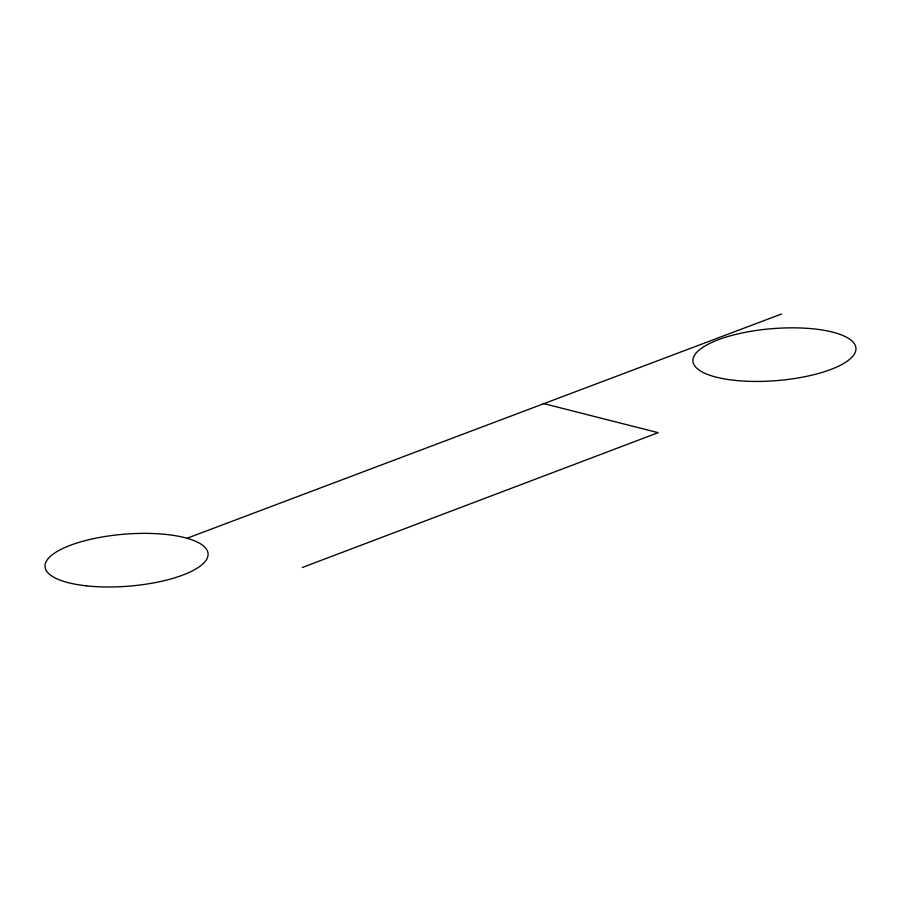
<?xml version="1.0" encoding="UTF-8"?>
<svg xmlns="http://www.w3.org/2000/svg" width="901" height="901" viewBox="0 0 901 901"><rect width="100%" height="100%" fill="white"/><g stroke="black" fill="none" stroke-linecap="round" stroke-linejoin="round"><path stroke-width="1.35" d="M302.387 567.472L658.124 432.683L542.965 403.4M187.228 538.19L781.494 314.021M734.36 380.312A81.754 26.073 -4.6 0 0 855.95 348.507A81.754 26.073 -4.6 0 0 732.997 335.116A81.754 26.073 -4.6 0 0 734.36 380.312M86.485 585.853A81.754 26.073 -4.6 0 0 208.086 554.036A81.754 26.073 -4.6 0 0 85.133 540.645A81.754 26.073 -4.6 0 0 86.485 585.853"/></g></svg>
